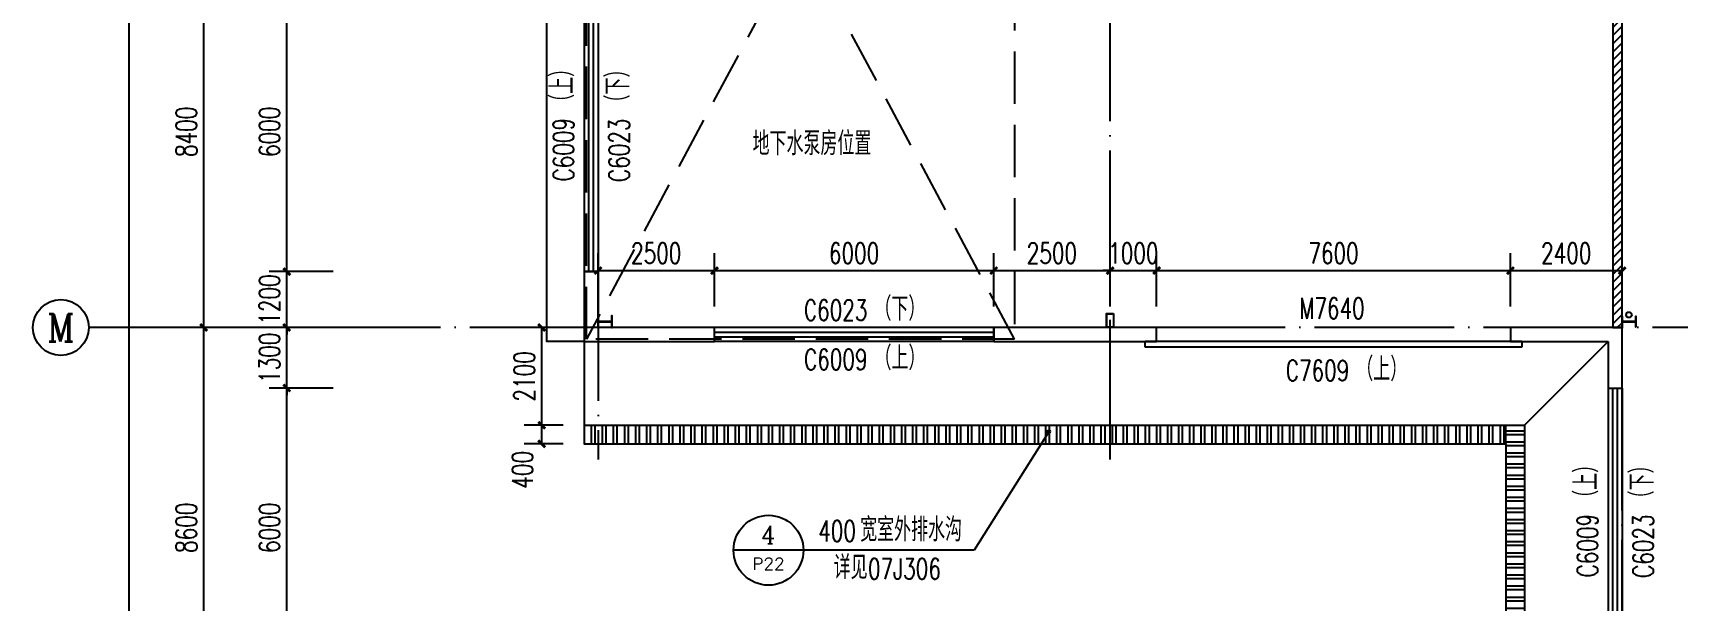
# Model space of a CAD drawing. Extents: x 409931 to 937299, y -508824 to 132289.
# Drawn here: x 475471 to 510815, y -83350 to -71153 of the extents above; entities that cross this region are included whole.
import ezdxf
from ezdxf.enums import TextEntityAlignment as Align

# ---------------------------------------------------------------- set-up
doc = ezdxf.new("R2010")
doc.units = 0
doc.header["$LTSCALE"] = 1500
doc.header["$MEASUREMENT"] = 0
doc.linetypes.add('DASH', pattern=[0.35, 0.25, -0.1])
doc.linetypes.add('DOTE', pattern=[2.42, 2, -0.2, 0.02, -0.2])
doc.layers.get('Defpoints').update_dxf_attribs({"color": 252})
for name, color, linetype in [('07m', 36, 'Continuous'), ('A-Other(建筑其它)', 33, 'Continuous'), ('A-Stair(建筑楼梯、踏步、电梯)', 25, 'Continuous'), ('AXIS', 3, 'Continuous'), ('AXIS_TEXT', 7, 'Continuous'), ('COLUMN', 2, 'Continuous'), ('DIM_IDEN', 3, 'Continuous'), ('DIM_SYMB', 3, 'Continuous'), ('DOTE', 1, 'Continuous'), ('PUB_DIM', 3, 'Continuous'), ('PUB_HATCH', 8, 'Continuous'), ('PUB_STRM', 4, 'Continuous'), ('PUB_TEXT', 7, 'Continuous'), ('STAIR', 2, 'Continuous'), ('WALL', 7, 'Continuous'), ('WINDOW', 4, 'Continuous'), ('WINDOW_TEXT', 7, 'Continuous')]:
    doc.layers.add(name, color=color, linetype=linetype)
doc.styles.add('_TCH_AXIS', font='COMPLEX', dxfattribs={"bigfont": 'GBCBIG'})
doc.styles.add('_TCH_DIM', font='SIMPLEX', dxfattribs={"bigfont": 'GBCBIG'})
doc.styles.add('_TCH_DIM_T3', font='SIMPLEX', dxfattribs={"width": 0.705882, "bigfont": 'GBCBIG'})
doc.styles.add('_TCH_LABEL', font='COMPLEX', dxfattribs={"bigfont": 'GBCBIG'})
doc.styles.add('_TCH_WINDOW', font='SIMPLEX', dxfattribs={"bigfont": 'GBCBIG'})
doc.styles.add('COMPLEX', font='COMPLEX')
doc.dimstyles.new('_TCH_ARCH&&150', dxfattribs={"dimtxt": 446.25, "dimasz": 150, "dimexe": 375, "dimexo": 450, "dimgap": 150, "dimtad": 1, "dimdec": 0, "dimzin": 0, "dimdsep": 46, "dimtxsty": '_TCH_DIM_T3', "dimblk": 'ARCHTICK', "dimcen": 0.09, "dimclrt": 7, "dimazin": 2, "dimtfac": 1, "dimtdec": 0, "dimtix": 1, "dimtmove": 2, "dimatfit": 3, "dimfxl": 0, "dimtolj": 1, "dimtzin": 0, "dimarcsym": 0})

# ---------------------------------------------------------------- blocks, each defined once
blk = doc.blocks.new('A$C2EA612DB')
for points in [[(-53700, 77165), (-53700, 77415), (-53710, 77415), (-53710, 77294), (-53990, 77294), (-53990, 77415), (-54000, 77415), (-54000, 77165), (-53990, 77165), (-53990, 77286), (-53710, 77286), (-53710, 77165)], [(-42925, 77465), (-42925, 77165), (-43075, 77165), (-43075, 77465)], [(-42930, 77460), (-42930, 77170), (-43070, 77170), (-43070, 77460)], [(-31700, 77180), (-31700, 77400), (-31710, 77400), (-31710, 77294), (-31990, 77294), (-31990, 77400), (-32000, 77400), (-32000, 77180), (-31990, 77180), (-31990, 77286), (-31710, 77286), (-31710, 77180)]]:
    blk.add_lwpolyline(points, close=True)
blk = doc.blocks.new('雨水管')
at = {"layer": 'PUB_STRM'}
blk.add_circle((-32054, 86273), 60, dxfattribs=at)
blk = doc.blocks.new('_ArchTick')
at = {"color": 0, "linetype": 'ByBlock', "const_width": 0.4}
blk.add_lwpolyline([(-0.5, -0.5), (0.5, 0.5)], dxfattribs=at)
blk = doc.blocks.new('*D64')
at = {"layer": 'Defpoints', "color": 0}
for p in [(486401, -79577), (487312, -79577), (487312, -79977)]:
    blk.add_point(p, dxfattribs=at)
at = {"layer": 'PUB_DIM', "color": 0, "lineweight": -2}
for p, q in [((486862, -79577), (486026, -79577)), ((486401, -79977), (486401, -79577)), ((486862, -79977), (486026, -79977))]:
    blk.add_line(p, q, dxfattribs=at)
at = {"layer": 'PUB_DIM', "color": 0, "lineweight": -2, "xscale": 150, "yscale": 150, "zscale": 150}
for p, rotation in [((486401, -79577), 90), ((486401, -79977), 270)]:
    blk.add_blockref('_ArchTick', p, dxfattribs=dict(at, rotation=rotation))
at = {"layer": 'PUB_DIM', "color": 7, "insert": (485989, -80532), "char_height": 446.2, "attachment_point": 5, "rotation": 90, "style": '_TCH_DIM_T3'}
blk.add_mtext('\\A1;400', dxfattribs=at)
blk = doc.blocks.new('*D65')
at = {"layer": 'Defpoints', "color": 0}
for p in [(486401, -77477), (487312, -77477), (487312, -79577)]:
    blk.add_point(p, dxfattribs=at)
at = {"layer": 'PUB_DIM', "color": 0, "lineweight": -2}
for p, q in [((486862, -77477), (486026, -77477)), ((486401, -79577), (486401, -77477)), ((486862, -79577), (486026, -79577))]:
    blk.add_line(p, q, dxfattribs=at)
at = {"layer": 'PUB_DIM', "color": 0, "lineweight": -2, "xscale": 150, "yscale": 150, "zscale": 150}
for p, rotation in [((486401, -77477), 90), ((486401, -79577), 270)]:
    blk.add_blockref('_ArchTick', p, dxfattribs=dict(at, rotation=rotation))
at = {"layer": 'PUB_DIM', "color": 7, "insert": (486028, -78527), "char_height": 446.2, "attachment_point": 5, "rotation": 90, "style": '_TCH_DIM_T3'}
blk.add_mtext('\\A1;2100', dxfattribs=at)
blk = doc.blocks.new('*D469')
at = {"layer": 'Defpoints', "color": 0}
for p in [(509612, -76256), (507212, -77477), (509612, -77477)]:
    blk.add_point(p, dxfattribs=at)
at = {"layer": 'PUB_DIM', "color": 0, "lineweight": -2}
for p, q in [((507212, -77027), (507212, -75881)), ((509612, -77027), (509612, -75881)), ((507212, -76256), (509612, -76256))]:
    blk.add_line(p, q, dxfattribs=at)
at = {"layer": 'PUB_DIM', "color": 0, "lineweight": -2, "xscale": 150, "yscale": 150, "zscale": 150, "rotation": 180}
blk.add_blockref('_ArchTick', (507212, -76256), dxfattribs=at)
at = {"layer": 'PUB_DIM', "color": 0, "lineweight": -2, "xscale": 150, "yscale": 150, "zscale": 150}
blk.add_blockref('_ArchTick', (509612, -76256), dxfattribs=at)
at = {"layer": 'PUB_DIM', "color": 7, "insert": (508412, -75883), "char_height": 446.2, "attachment_point": 5, "style": '_TCH_DIM_T3'}
blk.add_mtext('\\A1;2400', dxfattribs=at)
blk = doc.blocks.new('*D470')
at = {"layer": 'Defpoints', "color": 0}
for p in [(507212, -76256), (499612, -77477), (507212, -77477)]:
    blk.add_point(p, dxfattribs=at)
at = {"layer": 'PUB_DIM', "color": 0, "lineweight": -2}
for p, q in [((499612, -77027), (499612, -75881)), ((507212, -77027), (507212, -75881)), ((499612, -76256), (507212, -76256))]:
    blk.add_line(p, q, dxfattribs=at)
at = {"layer": 'PUB_DIM', "color": 0, "lineweight": -2, "xscale": 150, "yscale": 150, "zscale": 150, "rotation": 180}
blk.add_blockref('_ArchTick', (499612, -76256), dxfattribs=at)
at = {"layer": 'PUB_DIM', "color": 0, "lineweight": -2, "xscale": 150, "yscale": 150, "zscale": 150}
blk.add_blockref('_ArchTick', (507212, -76256), dxfattribs=at)
at = {"layer": 'PUB_DIM', "color": 7, "insert": (503412, -75883), "char_height": 446.2, "attachment_point": 5, "style": '_TCH_DIM_T3'}
blk.add_mtext('\\A1;7600', dxfattribs=at)
blk = doc.blocks.new('*D471')
at = {"layer": 'Defpoints', "color": 0}
for p in [(499612, -76256), (498612, -77477), (499612, -77477)]:
    blk.add_point(p, dxfattribs=at)
at = {"layer": 'PUB_DIM', "color": 0, "lineweight": -2}
for p, q in [((498612, -77027), (498612, -75881)), ((499612, -77027), (499612, -75881)), ((498612, -76256), (498462, -76256)), ((498612, -76256), (499612, -76256)), ((499612, -76256), (499762, -76256))]:
    blk.add_line(p, q, dxfattribs=at)
at = {"layer": 'PUB_DIM', "color": 0, "lineweight": -2, "xscale": 150, "yscale": 150, "zscale": 150}
blk.add_blockref('_ArchTick', (498612, -76256), dxfattribs=at)
at = {"layer": 'PUB_DIM', "color": 0, "lineweight": -2, "xscale": 150, "yscale": 150, "zscale": 150, "rotation": 180}
blk.add_blockref('_ArchTick', (499612, -76256), dxfattribs=at)
at = {"layer": 'PUB_DIM', "color": 7, "insert": (499112, -75883), "char_height": 446.2, "attachment_point": 5, "style": '_TCH_DIM_T3'}
blk.add_mtext('\\A1;1000', dxfattribs=at)
blk = doc.blocks.new('*D472')
at = {"layer": 'Defpoints', "color": 0}
for p in [(498612, -76256), (496112, -77477), (498612, -77477)]:
    blk.add_point(p, dxfattribs=at)
at = {"layer": 'PUB_DIM', "color": 0, "lineweight": -2}
for p, q in [((496112, -77027), (496112, -75881)), ((498612, -77027), (498612, -75881)), ((496112, -76256), (498612, -76256))]:
    blk.add_line(p, q, dxfattribs=at)
at = {"layer": 'PUB_DIM', "color": 0, "lineweight": -2, "xscale": 150, "yscale": 150, "zscale": 150, "rotation": 180}
blk.add_blockref('_ArchTick', (496112, -76256), dxfattribs=at)
at = {"layer": 'PUB_DIM', "color": 0, "lineweight": -2, "xscale": 150, "yscale": 150, "zscale": 150}
blk.add_blockref('_ArchTick', (498612, -76256), dxfattribs=at)
at = {"layer": 'PUB_DIM', "color": 7, "insert": (497362, -75883), "char_height": 446.2, "attachment_point": 5, "style": '_TCH_DIM_T3'}
blk.add_mtext('\\A1;2500', dxfattribs=at)
blk = doc.blocks.new('*D473')
at = {"layer": 'Defpoints', "color": 0}
for p in [(496112, -76256), (490112, -77477), (496112, -77477)]:
    blk.add_point(p, dxfattribs=at)
at = {"layer": 'PUB_DIM', "color": 0, "lineweight": -2}
for p, q in [((490112, -77027), (490112, -75881)), ((496112, -77027), (496112, -75881)), ((490112, -76256), (496112, -76256))]:
    blk.add_line(p, q, dxfattribs=at)
at = {"layer": 'PUB_DIM', "color": 0, "lineweight": -2, "xscale": 150, "yscale": 150, "zscale": 150, "rotation": 180}
blk.add_blockref('_ArchTick', (490112, -76256), dxfattribs=at)
at = {"layer": 'PUB_DIM', "color": 0, "lineweight": -2, "xscale": 150, "yscale": 150, "zscale": 150}
blk.add_blockref('_ArchTick', (496112, -76256), dxfattribs=at)
at = {"layer": 'PUB_DIM', "color": 7, "insert": (493112, -75883), "char_height": 446.2, "attachment_point": 5, "style": '_TCH_DIM_T3'}
blk.add_mtext('\\A1;6000', dxfattribs=at)
blk = doc.blocks.new('*D474')
at = {"layer": 'Defpoints', "color": 0}
for p in [(490112, -76256), (487612, -77477), (490112, -77477)]:
    blk.add_point(p, dxfattribs=at)
at = {"layer": 'PUB_DIM', "color": 0, "lineweight": -2}
for p, q in [((487612, -77027), (487612, -75881)), ((490112, -77027), (490112, -75881)), ((487612, -76256), (490112, -76256))]:
    blk.add_line(p, q, dxfattribs=at)
at = {"layer": 'PUB_DIM', "color": 0, "lineweight": -2, "xscale": 150, "yscale": 150, "zscale": 150, "rotation": 180}
blk.add_blockref('_ArchTick', (487612, -76256), dxfattribs=at)
at = {"layer": 'PUB_DIM', "color": 0, "lineweight": -2, "xscale": 150, "yscale": 150, "zscale": 150}
blk.add_blockref('_ArchTick', (490112, -76256), dxfattribs=at)
at = {"layer": 'PUB_DIM', "color": 7, "insert": (488862, -75883), "char_height": 446.2, "attachment_point": 5, "style": '_TCH_DIM_T3'}
blk.add_mtext('\\A1;2500', dxfattribs=at)
blk = doc.blocks.new('*D539')
at = {"layer": 'Defpoints', "color": 0}
for p in [(480925, -78778), (482374, -78778), (482374, -84778)]:
    blk.add_point(p, dxfattribs=at)
at = {"layer": 'PUB_DIM', "color": 0, "lineweight": -2}
for p, q in [((481924, -78778), (480550, -78778)), ((480925, -84778), (480925, -78778)), ((481924, -84778), (480550, -84778))]:
    blk.add_line(p, q, dxfattribs=at)
at = {"layer": 'PUB_DIM', "color": 0, "lineweight": -2, "xscale": 150, "yscale": 150, "zscale": 150}
for p, rotation in [((480925, -78778), 90), ((480925, -84778), 270)]:
    blk.add_blockref('_ArchTick', p, dxfattribs=dict(at, rotation=rotation))
at = {"layer": 'PUB_DIM', "color": 7, "insert": (480552, -81778), "char_height": 446.2, "attachment_point": 5, "rotation": 90, "style": '_TCH_DIM_T3'}
blk.add_mtext('\\A1;6000', dxfattribs=at)
blk = doc.blocks.new('*D540')
at = {"layer": 'Defpoints', "color": 0}
for p in [(480925, -77477), (482374, -77477), (482374, -78778)]:
    blk.add_point(p, dxfattribs=at)
at = {"layer": 'PUB_DIM', "color": 0, "lineweight": -2}
for p, q in [((480925, -77477), (480925, -77327)), ((481924, -77477), (480550, -77477)), ((480925, -78778), (480925, -77477)), ((481924, -78778), (480550, -78778)), ((480925, -78778), (480925, -78928))]:
    blk.add_line(p, q, dxfattribs=at)
at = {"layer": 'PUB_DIM', "color": 0, "lineweight": -2, "xscale": 150, "yscale": 150, "zscale": 150}
for p, rotation in [((480925, -77477), 270), ((480925, -78778), 90)]:
    blk.add_blockref('_ArchTick', p, dxfattribs=dict(at, rotation=rotation))
at = {"layer": 'PUB_DIM', "color": 7, "insert": (480552, -78127), "char_height": 446.2, "attachment_point": 5, "rotation": 90, "style": '_TCH_DIM_T3'}
blk.add_mtext('\\A1;1300', dxfattribs=at)
blk = doc.blocks.new('*D541')
at = {"layer": 'Defpoints', "color": 0}
for p in [(480925, -76277), (482374, -76277), (482374, -77477)]:
    blk.add_point(p, dxfattribs=at)
at = {"layer": 'PUB_DIM', "color": 0, "lineweight": -2}
for p, q in [((481924, -76277), (480550, -76277)), ((480925, -76277), (480925, -76127)), ((480925, -77477), (480925, -76277)), ((481924, -77477), (480550, -77477)), ((480925, -77477), (480925, -77627))]:
    blk.add_line(p, q, dxfattribs=at)
at = {"layer": 'PUB_DIM', "color": 0, "lineweight": -2, "xscale": 150, "yscale": 150, "zscale": 150}
for p, rotation in [((480925, -76277), 270), ((480925, -77477), 90)]:
    blk.add_blockref('_ArchTick', p, dxfattribs=dict(at, rotation=rotation))
at = {"layer": 'PUB_DIM', "color": 7, "insert": (480552, -76877), "char_height": 446.2, "attachment_point": 5, "rotation": 90, "style": '_TCH_DIM_T3'}
blk.add_mtext('\\A1;1200', dxfattribs=at)
blk = doc.blocks.new('*D542')
at = {"layer": 'Defpoints', "color": 0}
for p in [(480925, -70277), (482374, -70277), (482374, -76277)]:
    blk.add_point(p, dxfattribs=at)
at = {"layer": 'PUB_DIM', "color": 0, "lineweight": -2}
for p, q in [((481924, -70277), (480550, -70277)), ((480925, -76277), (480925, -70277)), ((481924, -76277), (480550, -76277))]:
    blk.add_line(p, q, dxfattribs=at)
at = {"layer": 'PUB_DIM', "color": 0, "lineweight": -2, "xscale": 150, "yscale": 150, "zscale": 150}
for p, rotation in [((480925, -70277), 90), ((480925, -76277), 270)]:
    blk.add_blockref('_ArchTick', p, dxfattribs=dict(at, rotation=rotation))
at = {"layer": 'PUB_DIM', "color": 7, "insert": (480552, -73277), "char_height": 446.2, "attachment_point": 5, "rotation": 90, "style": '_TCH_DIM_T3'}
blk.add_mtext('\\A1;6000', dxfattribs=at)
blk = doc.blocks.new('*D818')
at = {"layer": 'AXIS', "color": 0, "lineweight": -2}
for p, q in [((483692, -77477), (478767, -77477)), ((479142, -86077), (479142, -77477)), ((483692, -86077), (478767, -86077))]:
    blk.add_line(p, q, dxfattribs=at)
at = {"layer": 'Defpoints', "color": 0}
for p in [(479142, -77477), (484142, -77477), (484142, -86077)]:
    blk.add_point(p, dxfattribs=at)
at = {"layer": 'AXIS', "color": 0, "lineweight": -2, "xscale": 150, "yscale": 150, "zscale": 150}
for p, rotation in [((479142, -77477), 90), ((479142, -86077), 270)]:
    blk.add_blockref('_ArchTick', p, dxfattribs=dict(at, rotation=rotation))
at = {"layer": 'AXIS', "color": 7, "insert": (478768, -81777), "char_height": 446.2, "attachment_point": 5, "rotation": 90, "style": '_TCH_DIM_T3'}
blk.add_mtext('\\A1;8600', dxfattribs=at)
blk = doc.blocks.new('*D819')
at = {"layer": 'AXIS', "color": 0, "lineweight": -2}
for p, q in [((483692, -69077), (478767, -69077)), ((479142, -77477), (479142, -69077)), ((483692, -77477), (478767, -77477))]:
    blk.add_line(p, q, dxfattribs=at)
at = {"layer": 'Defpoints', "color": 0}
for p in [(479142, -69077), (484142, -69077), (484142, -77477)]:
    blk.add_point(p, dxfattribs=at)
at = {"layer": 'AXIS', "color": 0, "lineweight": -2, "xscale": 150, "yscale": 150, "zscale": 150}
for p, rotation in [((479142, -69077), 90), ((479142, -77477), 270)]:
    blk.add_blockref('_ArchTick', p, dxfattribs=dict(at, rotation=rotation))
at = {"layer": 'AXIS', "color": 7, "insert": (478768, -73277), "char_height": 446.2, "attachment_point": 5, "rotation": 90, "style": '_TCH_DIM_T3'}
blk.add_mtext('\\A1;8400', dxfattribs=at)
blk = doc.blocks.new('*D824')
at = {"layer": 'AXIS', "color": 0, "lineweight": -2}
for p, q in [((483692, -43577), (477167, -43577)), ((477542, -163477), (477542, -43577)), ((483692, -163477), (477167, -163477))]:
    blk.add_line(p, q, dxfattribs=at)
at = {"layer": 'Defpoints', "color": 0}
for p in [(477542, -43577), (484142, -43577), (484142, -163477)]:
    blk.add_point(p, dxfattribs=at)
at = {"layer": 'AXIS', "color": 0, "lineweight": -2, "xscale": 150, "yscale": 150, "zscale": 150}
for p, rotation in [((477542, -43577), 90), ((477542, -163477), 270)]:
    blk.add_blockref('_ArchTick', p, dxfattribs=dict(at, rotation=rotation))
at = {"layer": 'AXIS', "color": 7, "insert": (477168, -103527), "char_height": 446.2, "attachment_point": 5, "rotation": 90, "style": '_TCH_DIM_T3'}
blk.add_mtext('\\A1;119900', dxfattribs=at)
blk = doc.blocks.new('_AXISO')
blk.add_circle((0, 0), 0.5)
at = {"layer": 'AXIS_TEXT', "style": 'COMPLEX', "width": 1.041667}
blk.add_attdef('A', text='', height=0.56, dxfattribs=at).set_placement((-0.25, -0.28), (0.25, -0.28), align=Align.FIT)
blk = doc.blocks.new('$DorLib2D$00000126')
at = {"color": 0, "linetype": 'Continuous'}
for p, q in [((-0.532, 0.5), (-0.532, 0.9)), ((0.532, 0.9), (0.532, 0.5))]:
    blk.add_line(p, q, dxfattribs=at)
at = {"color": 0, "linetype": 'DASH'}
for p, q in [((-0.532, 0.9), (0.532, 0.9)), ((-0.532, 0.5), (0.532, 0.5))]:
    blk.add_line(p, q, dxfattribs=at)
blk = doc.blocks.new('$TCHSYS$WIN2D')
for p, q in [((-0.5, 0.5), (0.5, 0.5)), ((-0.5, 0.5), (-0.5, -0.5)), ((0.5, 0.5), (0.5, -0.5)), ((0.5, 0.1667), (-0.5, 0.1667)), ((0.5, -0.1667), (-0.5, -0.1667)), ((-0.5, -0.5), (0.5, -0.5))]:
    blk.add_line(p, q)

msp = doc.modelspace()

# ---------------------------------------------------------------- hatches: boundary and pattern name
at = {"layer": 'PUB_HATCH'}
h = msp.add_hatch(dxfattribs=at)
h.set_pattern_fill('普通砖', color=256, scale=50, style=0)
h.set_pattern_definition([(45, (0, 89.76), (-88.388383, 88.388383), [])])
h.paths.add_polyline_path([(509612, -77477.5), (509612, -66677.5), (509412, -66677.5), (509412, -77477.5)])
h = msp.add_hatch(dxfattribs=at)
h.set_pattern_fill('ANSI32', color=256, scale=50, angle=45, style=0)
h.set_pattern_definition([(90, (-537420.5, -0.04), (-238.125, 1e-14), []), (90, (-537341.12, 79.34), (-238.125, 1e-14), [])])
h.paths.add_polyline_path([(507111.7, -79577), (487312, -79577), (487312, -79977), (507111.7, -79977)])
h = msp.add_hatch(dxfattribs=at)
h.set_pattern_fill('ANSI32', color=256, scale=50, angle=135, style=0)
h.set_pattern_definition([(180, (-537420.5, -0.04), (-1e-14, -238.125), []), (180, (-537499.88, 79.34), (-1e-14, -238.125), [])])
h.paths.add_polyline_path([(507511.7, -79577), (507111.7, -79577), (507111.7, -154627.5), (507511.7, -154627.5)])

# ---------------------------------------------------------------- linework, layer by layer
at = {"layer": 'A-Other(建筑其它)', "linetype": 'DASH', "ltscale": 3}
for p, q in [((496562, -60527.5), (487362, -77727.2)), ((496562, -77727.2), (487362, -60527.5))]:
    msp.add_line(p, q, dxfattribs=at)
msp.add_lwpolyline([(487362, -60527.5), (496562, -60527.5), (496562, -77727.2), (487362, -77727.2)], close=True, dxfattribs=at)
at = {"layer": 'A-Stair(建筑楼梯、踏步、电梯)'}
for points in [[(487312, -77777.5), (486512, -77777.5), (486512, -68377.5)], [(487312, -79577), (487312, -79977), (507111.7, -79977), (507111.7, -154627.5), (507511.7, -154627.5)]]:
    msp.add_lwpolyline(points, dxfattribs=at)
at = {"layer": 'AXIS'}
msp.add_line((482670.9, -77477.5), (476670.9, -77477.5), dxfattribs=at)
at = {"layer": 'DIM_IDEN'}
for p, q in [((497279.1, -79736.2), (495695.4, -82259.4)), ((492023, -82259.4), (490523, -82259.4)), ((495695.4, -82259.4), (492023, -82259.4))]:
    msp.add_line(p, q, dxfattribs=at)
for centre, radius in [((497295.7, -79709.7), 31.2), ((491273, -82259.4), 750)]:
    msp.add_circle(centre, radius, dxfattribs=at)
at = {"layer": 'DIM_SYMB'}
msp.add_lwpolyline([(497886.2, -78204, 0, 0, 0), (497886.2, -78871, 120, 0, 0), (497886.2, -79321, 0, 0, 0)], format="xyseb", dxfattribs=at)
at = {"layer": 'DOTE', "color": 1, "linetype": 'DOTE'}
for p, q in [((487612, -39750.6), (487612, -80309.3)), ((498612, -80309.3), (498612, -39750.6)), ((509612, -168525), (509612, -39750.6)), ((545935.2, -77477.5), (482670.9, -77477.5))]:
    msp.add_line(p, q, dxfattribs=at)
at = {"layer": 'PUB_HATCH'}
msp.add_line((507111.7, -79977), (507111.7, -79577), dxfattribs=at)
at = {"layer": 'STAIR'}
msp.add_line((507511.7, -79577), (509312, -77777.5), dxfattribs=at)
msp.add_lwpolyline([(487312, -77777.5), (487312, -79577), (507511.7, -79577), (507511.7, -154627.5), (509412.1, -154627.5)], dxfattribs=at)
at = {"layer": 'WALL'}
for p, q in [((509412, -66677.5), (509412, -77477.5)), ((509612, -77477.5), (509612, -66677.5)), ((487612, -76277.5), (487312, -76277.5)), ((487312, -76277.5), (487312, -77777.5)), ((487612, -77477.5), (487612, -76277.5)), ((490112, -77477.5), (487612, -77477.5)), ((490112, -77777.5), (490112, -77477.5)), ((499611.6, -77477.5), (496112, -77477.5)), ((496112, -77477.5), (496112, -77777.5)), ((499611.6, -77777.5), (499611.6, -77477.5)), ((509612, -77477.5), (507211.6, -77477.5)), ((507211.6, -77477.5), (507211.6, -77777.5)), ((509412, -77477.5), (509612, -77477.5)), ((509612, -78777.5), (509612, -77477.5)), ((487312, -77777.5), (490112, -77777.5)), ((496112, -77777.5), (499611.6, -77777.5)), ((507211.6, -77777.5), (509312, -77777.5)), ((509312, -77777.5), (509312, -78777.5)), ((509312, -78777.5), (509612, -78777.5))]:
    msp.add_line(p, q, dxfattribs=at)

# ---------------------------------------------------------------- block references
at = {"layer": 'AXIS'}
ref = msp.add_blockref('_AXISO', (476070.9, -77477.5), dxfattribs=dict(at, xscale=1200, yscale=1200, zscale=1200))
ref.add_attrib('A', 'M', dxfattribs={"layer": 'AXIS_TEXT', "height": 594, "style": '_TCH_AXIS'}).set_placement((475773.9, -77774.5), (476367.9, -77774.5), align=Align.FIT)
at = {"layer": 'COLUMN'}
msp.add_blockref('A$C2EA612DB', (541612, -154642.5), dxfattribs=at)
at = {"layer": 'WINDOW'}
msp.add_blockref('雨水管', (541812, -163477.5), dxfattribs=at)
for p, xscale, yscale, zscale, rotation in [((487462, -73277.5), 6000, -300, 6000, 270.0000000134469), ((509462, -81777.5), -6000, 300, -6000, 90.00004499500157)]:
    msp.add_blockref('$TCHSYS$WIN2D', p, dxfattribs=dict(at, xscale=xscale, yscale=yscale, zscale=zscale, rotation=rotation))
ref = msp.add_blockref('$DorLib2D$00000126', (503411.6, -77627.5), dxfattribs=dict(at, xscale=-7600, yscale=-300, zscale=-7600))
ref.add_attrib('A', 'M7640', (502676.6, -77288.1), dxfattribs={"layer": 'WINDOW_TEXT', "height": 446.25, "style": '_TCH_WINDOW', "width": 0.705882})
at = {"layer": 'WINDOW', "xscale": -6000, "yscale": -300, "zscale": -6000}
msp.add_blockref('$TCHSYS$WIN2D', (493112, -77627.5), dxfattribs=at)

# ---------------------------------------------------------------- texts
at = {"layer": '07m', "color": 2, "style": '_TCH_DIM'}
for p in [(487092.5, -72826.8), (509092.5, -81326.8)]:
    msp.add_text('（上）', height=506.38, rotation=90, dxfattribs=at).set_placement(p)
at = {"layer": '07m', "color": 2, "style": '_TCH_DIM', "width": 0.705882}
for p in [(487092.5, -74341.8), (509092.5, -82841.8)]:
    msp.add_text('C6009', height=446.25, rotation=90, dxfattribs=at).set_placement(p)
at = {"layer": '07m', "color": 2, "style": '_TCH_DIM'}
for s, p in [('地下水泵房位置', (490931.7, -73778.4)), ('（上）', (493552, -78385.7)), ('（上）', (503902, -78623.6))]:
    msp.add_text(s, height=506.38, dxfattribs=at).set_placement(p)
at = {"layer": '07m', "color": 2, "style": '_TCH_DIM', "width": 0.705882}
for s, p in [('C6009', (492037, -78385.7)), ('C7609', (502387, -78623.6))]:
    msp.add_text(s, height=446.25, dxfattribs=at).set_placement(p)
at = {"layer": 'PUB_TEXT', "style": '_TCH_DIM', "width": 0.705882}
for s, p in [('400', (492342.4, -82068.4)), ('07J306', (493410.3, -82880.5))]:
    msp.add_text(s, height=446.25, dxfattribs=at).set_placement(p)
at = {"layer": 'PUB_TEXT', "style": '_TCH_DIM'}
for s, p in [('宽室外排水沟', (493242.4, -82068.4)), ('详见', (492673.1, -82880.5))]:
    msp.add_text(s, height=506.38, dxfattribs=at).set_placement(p)
at = {"layer": 'PUB_TEXT', "style": '_TCH_LABEL'}
for s, height, p, p2 in [('4', 386.6, (491125.7, -82119.9), (491420.3, -82119.9)), ('P22', 260.34, (490925.9, -82681.6), (491620.1, -82681.6))]:
    msp.add_text(s, height=height, dxfattribs=at).set_placement(p, p2, align=Align.FIT)
at = {"layer": 'WINDOW_TEXT', "style": '_TCH_WINDOW'}
for rotation, p in [(90, (488287, -72839.5)), (90.00004, (510287, -81339.5))]:
    msp.add_text('（下）', height=506.38, rotation=rotation, dxfattribs=at).set_placement(p)
at = {"layer": 'WINDOW_TEXT', "style": '_TCH_WINDOW', "width": 0.705882}
for rotation, p in [(90, (488287, -74354.5)), (90.00004, (510287, -82854.5))]:
    msp.add_text('C6023', height=446.25, rotation=rotation, dxfattribs=at).set_placement(p)
msp.add_text('C6023', height=446.25, dxfattribs=at).set_placement((492035, -77327.5))
at = {"layer": 'WINDOW_TEXT', "style": '_TCH_WINDOW'}
msp.add_text('（下）', height=506.38, dxfattribs=at).set_placement((493550, -77327.5))

# ---------------------------------------------------------------- dimensions: what is measured, and where the dimension line sits
at = {"layer": 'AXIS'}
for p1, p2, distance, picture, middle in [((484141.5, -163477.5), (484141.5, -43577.5), 6600, '*D824', (477168.4, -103527.5)), ((484141.5, -77477.5), (484141.5, -69077.5), 5000, '*D819', (478768.4, -73277.5)), ((484141.5, -86077.5), (484141.5, -77477.5), 5000, '*D818', (478768.4, -81777.5))]:
    dim = msp.add_aligned_dim(p1=p1, p2=p2, distance=distance, dimstyle='_TCH_ARCH&&150', dxfattribs=at)
    dim.commit()
    dim.dimension.update_dxf_attribs({"geometry": picture, "text_midpoint": middle})
at = {"layer": 'PUB_DIM'}
for p1, p2, distance, picture, middle in [((482374.1, -76277.5), (482374.1, -70277.5), 1449, '*D542', (480551.9, -73277.5)), ((487612, -77477.5), (490112, -77477.5), 1221.3, '*D474', (488862, -75883)), ((490112, -77477.5), (496112, -77477.5), 1221.3, '*D473', (493112, -75883)), ((496112, -77477.5), (498612, -77477.5), 1221.3, '*D472', (497362, -75883)), ((498612, -77477.5), (499611.6, -77477.5), 1221.3, '*D471', (499111.8, -75883)), ((499611.6, -77477.5), (507211.6, -77477.5), 1221.3, '*D470', (503411.6, -75883)), ((507211.6, -77477.5), (509612, -77477.5), 1221.3, '*D469', (508411.8, -75883)), ((482374.1, -77477.5), (482374.1, -76277.5), 1449, '*D541', (480551.9, -76877.5)), ((482374.1, -78777.5), (482374.1, -77477.5), 1449, '*D540', (480551.9, -78127.5)), ((487312.0097, -79577.0081), (487312.0097, -77477.484), 910.8228, '*D65', (486028.0619, -78527.246)), ((482374.1, -84777.5), (482374.1, -78777.5), 1449, '*D539', (480551.9, -81777.5))]:
    dim = msp.add_aligned_dim(p1=p1, p2=p2, distance=distance, dimstyle='_TCH_ARCH&&150', dxfattribs=at)
    dim.commit()
    dim.dimension.update_dxf_attribs({"geometry": picture, "text_midpoint": middle})
dim = msp.add_linear_dim(base=(486401.2, -79577), p1=(487312, -79977), p2=(487312, -79577), angle=90, dimstyle='_TCH_ARCH&&150', dxfattribs=at)
dim.commit()
dim.dimension.update_dxf_attribs({"geometry": '*D64', "text_midpoint": (485988.7, -80532), "dimtype": 129})

doc.saveas('drawing.dxf')
